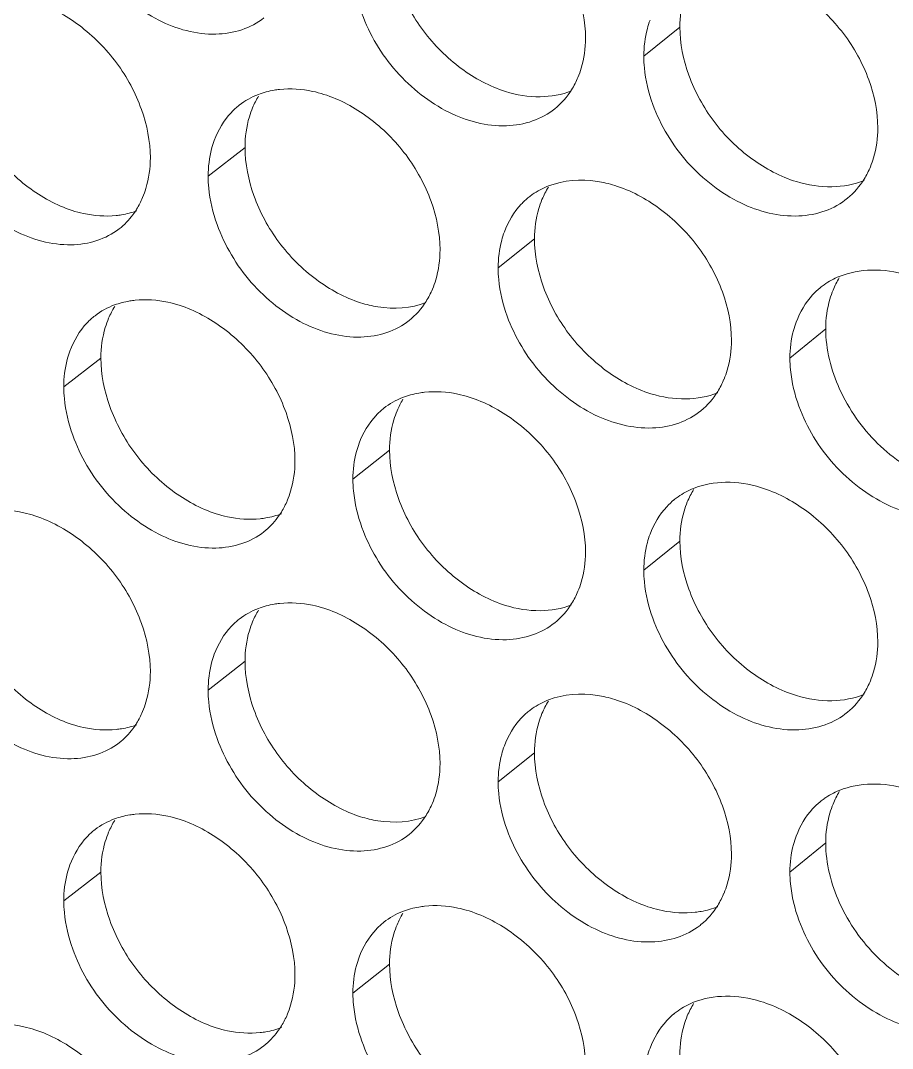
# Model space of a CAD drawing. Header units: millimetres. Extents: x 1177 to 4147, y 93 to 2194.
# Drawn here: x 2674.07 to 2687.43, y 907.98 to 923.73 of the extents above; entities that cross this region are included whole.
import ezdxf

# ---------------------------------------------------------------- set-up
doc = ezdxf.new("R2010")
doc.units = ezdxf.units.MM
doc.header["$LTSCALE"] = 0.1
doc.layers.get('0').update_dxf_attribs({"lineweight": 13})
doc.layers.add('标注', color=251, linetype='Continuous', lineweight=9)

# ---------------------------------------------------------------- blocks, each defined once
blk = doc.blocks.new('02')
at = {"layer": '标注'}
for p, q in [((4603.666, 910.741), (4602.876, 910.103)), ((4594.147, 908.108), (4593.34, 907.476)), ((4600.483, 906.106), (4599.688, 905.47)), ((4606.857, 904.134), (4606.074, 903.494)), ((4590.993, 903.495), (4590.18, 902.865)), ((4590.993, 903.495), (4590.18, 902.865)), ((4597.311, 901.478), (4596.509, 900.844)), ((4597.311, 901.478), (4596.509, 900.844)), ((4603.666, 899.491), (4602.876, 898.853)), ((4603.666, 899.491), (4602.876, 898.853)), ((4594.147, 896.858), (4593.34, 896.226)), ((4600.483, 894.856), (4599.688, 894.22)), ((4606.857, 892.884), (4606.074, 892.244)), ((4590.993, 892.245), (4590.18, 891.615)), ((4597.311, 890.228), (4596.509, 889.594))]:
    blk.add_line(p, q, dxfattribs=at)
for centre, radius, start, end in [((4596.041, 908.253), 1.872, 148.5566, 157.3156), ((4606.084, 908.401), 1.893, 328.5006, 337.6837), ((4590.188, 907.733), 1.864, 328.2673, 337.1333), ((4601.328, 905.81), 1.548, 125.2788, 128.7064), ((4608.769, 904.267), 1.893, 148.546, 157.7608), ((4607.73, 903.821), 1.568, 125.3028, 129.2952), ((4592.88, 903.645), 1.864, 148.3086, 157.2163), ((4592.88, 903.645), 1.864, 148.3086, 157.2163), ((4602.887, 903.752), 1.886, 328.3391, 337.568), ((4599.211, 901.62), 1.879, 148.8077, 157.4184), ((4599.211, 901.62), 1.879, 148.8077, 157.4184), ((4604.524, 899.187), 1.558, 125.2904, 128.9998), ((4604.524, 899.187), 1.558, 125.2904, 128.9998), ((4593.347, 901.103), 1.872, 328.517, 337.2337), ((4593.347, 901.103), 1.872, 328.517, 337.2337), ((4596.041, 897.003), 1.872, 148.5566, 157.3156), ((4606.084, 897.151), 1.893, 328.5006, 337.6837), ((4606.084, 897.151), 1.893, 328.5006, 337.6837), ((4590.188, 896.483), 1.864, 328.2673, 337.1333), ((4601.328, 894.56), 1.548, 125.2788, 128.7064), ((4608.769, 893.017), 1.893, 148.546, 157.7608), ((4607.73, 892.571), 1.568, 125.3028, 129.2952), ((4592.88, 892.395), 1.864, 148.3086, 157.2163), ((4602.887, 892.502), 1.886, 328.3391, 337.568), ((4599.211, 890.37), 1.879, 148.8077, 157.4184), ((4603.144, 892.304), 1.559, 305.2916, 309.0538), ((4604.524, 887.937), 1.558, 125.2904, 128.9998), ((4593.347, 889.853), 1.872, 328.517, 337.2337)]:
    blk.add_arc(centre, radius, start, end, dxfattribs=at)
for points, knots in [([(4601.6, 910.499), (4601.6, 910.857), (4601.445, 911.601), (4600.896, 912.606), (4600.077, 913.416), (4599.4, 913.783), (4599.051, 913.892)], [0, 0, 0, 0, 0.239123, 0.496252, 0.755655, 1, 1, 1, 1]), ([(4590.375, 913.059), (4590.539, 912.597), (4590.926, 911.942), (4591.638, 911.268), (4592.403, 910.764), (4593.271, 910.522), (4594.075, 910.651), (4594.417, 910.829), (4594.561, 910.942)], [0, 0, 0, 0, 0.275578, 0.414386, 0.548399, 0.788745, 0.897079, 1, 1, 1, 1]), ([(4597.311, 912.728), (4597.311, 912.371), (4597.464, 911.627), (4598.01, 910.621), (4598.825, 909.808), (4599.5, 909.441), (4599.848, 909.332)], [0, 0, 0, 0, 0.239424, 0.496717, 0.755963, 1, 1, 1, 1]), ([(4607.997, 908.532), (4607.997, 908.89), (4607.841, 909.633), (4607.288, 910.636), (4606.463, 911.443), (4605.784, 911.806), (4605.433, 911.914)], [0, 0, 0, 0, 0.238849, 0.495686, 0.755117, 1, 1, 1, 1]), ([(4603.828, 911.595), (4603.801, 911.531), (4603.704, 911.256), (4603.666, 910.962), (4603.666, 910.741)], [0, 0, 0, 0, 0.240852, 1, 1, 1, 1]), ([(4592.075, 907.881), (4592.075, 908.239), (4591.921, 908.983), (4591.378, 909.991), (4590.566, 910.807), (4589.896, 911.18), (4589.549, 911.292)], [0, 0, 0, 0, 0.239541, 0.497113, 0.75647, 1, 1, 1, 1]), ([(4596.705, 911.039), (4596.871, 910.576), (4597.263, 909.921), (4597.982, 909.249), (4598.756, 908.748), (4599.633, 908.514), (4600.442, 908.652), (4600.784, 908.836), (4600.928, 908.952)], [0, 0, 0, 0, 0.27488, 0.413493, 0.547431, 0.788041, 0.896698, 1, 1, 1, 1]), ([(4603.013, 910.891), (4602.99, 910.83), (4602.909, 910.576), (4602.876, 910.306), (4602.876, 910.103)], [0, 0, 0, 0, 0.241473, 1, 1, 1, 1]), ([(4603.666, 910.741), (4603.666, 910.384), (4603.82, 909.64), (4604.369, 908.636), (4605.19, 907.827), (4605.868, 907.464), (4606.218, 907.357)], [0, 0, 0, 0, 0.23915, 0.496151, 0.755426, 1, 1, 1, 1]), ([(4601.435, 909.64), (4601.462, 909.705), (4601.56, 909.981), (4601.6, 910.277), (4601.6, 910.499)], [0, 0, 0, 0, 0.240755, 1, 1, 1, 1]), ([(4587.849, 910.14), (4587.849, 909.782), (4588.001, 909.037), (4588.541, 908.028), (4589.349, 907.21), (4590.018, 906.837), (4590.364, 906.726)], [0, 0, 0, 0, 0.239843, 0.497577, 0.756777, 1, 1, 1, 1]), ([(4602.876, 910.103), (4602.876, 910.017), (4602.895, 909.659), (4602.981, 909.305), (4603.073, 909.049)], [0, 0, 0, 0, 0.240509, 1, 1, 1, 1]), ([(4594.905, 909.375), (4594.864, 909.371), (4594.706, 909.349), (4594.55, 909.308), (4594.439, 909.266)], [0, 0, 0, 0, 0.255282, 1, 1, 1, 1]), ([(4595.875, 909.268), (4595.793, 909.294), (4595.477, 909.378), (4595.144, 909.401), (4594.905, 909.375)], [0, 0, 0, 0, 0.26212, 1, 1, 1, 1]), ([(4598.415, 905.869), (4598.415, 906.227), (4598.261, 906.971), (4597.714, 907.977), (4596.897, 908.789), (4596.223, 909.158), (4595.875, 909.268)], [0, 0, 0, 0, 0.239261, 0.496538, 0.755925, 1, 1, 1, 1]), ([(4599.848, 909.332), (4600.092, 909.255), (4600.583, 909.174), (4601.078, 909.259), (4601.296, 909.344)], [0, 0, 0, 0, 0.521681, 1, 1, 1, 1]), ([(4594.02, 909.031), (4593.959, 908.983), (4593.724, 908.768), (4593.557, 908.486), (4593.475, 908.261)], [0, 0, 0, 0, 0.245125, 1, 1, 1, 1]), ([(4603.073, 909.049), (4603.241, 908.585), (4603.638, 907.929), (4604.364, 907.259), (4605.147, 906.763), (4606.032, 906.537), (4606.846, 906.685), (4607.19, 906.873), (4607.334, 906.992)], [0, 0, 0, 0, 0.274191, 0.412612, 0.546477, 0.787348, 0.896324, 1, 1, 1, 1]), ([(4594.314, 908.975), (4594.286, 908.91), (4594.187, 908.631), (4594.147, 908.333), (4594.147, 908.108)], [0, 0, 0, 0, 0.240343, 1, 1, 1, 1]), ([(4587.224, 908.455), (4587.388, 907.993), (4587.772, 907.339), (4588.48, 906.663), (4589.24, 906.158), (4590.104, 905.912), (4590.906, 906.036), (4591.247, 906.211), (4591.391, 906.323)], [0, 0, 0, 0, 0.27593, 0.414836, 0.548888, 0.789102, 0.897272, 1, 1, 1, 1]), ([(4607.835, 907.682), (4607.862, 907.747), (4607.958, 908.02), (4607.997, 908.313), (4607.997, 908.532)], [0, 0, 0, 0, 0.241091, 1, 1, 1, 1]), ([(4593.475, 908.261), (4593.452, 908.201), (4593.372, 907.947), (4593.34, 907.678), (4593.34, 907.476)], [0, 0, 0, 0, 0.241152, 1, 1, 1, 1]), ([(4594.147, 908.108), (4594.147, 907.75), (4594.3, 907.006), (4594.844, 905.999), (4595.657, 905.185), (4596.33, 904.816), (4596.677, 904.706)], [0, 0, 0, 0, 0.239562, 0.497002, 0.756233, 1, 1, 1, 1]), ([(4591.906, 907.009), (4591.934, 907.075), (4592.034, 907.355), (4592.075, 907.655), (4592.075, 907.881)], [0, 0, 0, 0, 0.240243, 1, 1, 1, 1]), ([(4593.34, 907.476), (4593.34, 907.39), (4593.358, 907.031), (4593.443, 906.677), (4593.535, 906.42)], [0, 0, 0, 0, 0.240369, 1, 1, 1, 1]), ([(4602.238, 907.274), (4602.112, 907.313), (4601.637, 907.425), (4601.12, 907.391), (4600.786, 907.262)], [0, 0, 0, 0, 0.268741, 1, 1, 1, 1]), ([(4604.794, 903.887), (4604.794, 904.245), (4604.638, 904.988), (4604.087, 905.992), (4603.265, 906.801), (4602.587, 907.166), (4602.238, 907.274)], [0, 0, 0, 0, 0.238985, 0.495968, 0.755385, 1, 1, 1, 1]), ([(4606.218, 907.357), (4606.468, 907.28), (4606.972, 907.201), (4607.478, 907.295), (4607.7, 907.385)], [0, 0, 0, 0, 0.521668, 1, 1, 1, 1]), ([(4600.36, 907.018), (4600.3, 906.97), (4600.07, 906.757), (4599.906, 906.478), (4599.824, 906.257)], [0, 0, 0, 0, 0.245411, 1, 1, 1, 1]), ([(4591.391, 906.323), (4591.504, 906.411), (4591.64, 906.552), (4591.748, 906.711), (4591.774, 906.753)], [0, 0, 0, 0, 0.746016, 1, 1, 1, 1]), ([(4600.647, 906.965), (4600.62, 906.9), (4600.523, 906.624), (4600.483, 906.328), (4600.483, 906.106)], [0, 0, 0, 0, 0.240684, 1, 1, 1, 1]), ([(4590.364, 906.726), (4590.444, 906.7), (4590.757, 906.615), (4591.088, 906.591), (4591.326, 906.616)], [0, 0, 0, 0, 0.262169, 1, 1, 1, 1]), ([(4591.326, 906.616), (4591.365, 906.62), (4591.518, 906.64), (4591.669, 906.679), (4591.777, 906.719)], [0, 0, 0, 0, 0.255066, 1, 1, 1, 1]), ([(4593.535, 906.42), (4593.701, 905.958), (4594.09, 905.303), (4594.805, 904.629), (4595.574, 904.128), (4596.447, 903.889), (4597.254, 904.023), (4597.596, 904.203), (4597.74, 904.318)], [0, 0, 0, 0, 0.275228, 0.413938, 0.547913, 0.788391, 0.896887, 1, 1, 1, 1]), ([(4599.824, 906.257), (4599.801, 906.196), (4599.721, 905.942), (4599.688, 905.673), (4599.688, 905.47)], [0, 0, 0, 0, 0.241366, 1, 1, 1, 1]), ([(4600.483, 906.106), (4600.483, 905.748), (4600.637, 905.005), (4601.185, 904), (4602.003, 903.189), (4602.68, 902.824), (4603.028, 902.715)], [0, 0, 0, 0, 0.239286, 0.496433, 0.755694, 1, 1, 1, 1]), ([(4598.249, 905.005), (4598.277, 905.071), (4598.376, 905.348), (4598.415, 905.646), (4598.415, 905.869)], [0, 0, 0, 0, 0.240585, 1, 1, 1, 1]), ([(4599.688, 905.47), (4599.688, 905.384), (4599.706, 905.025), (4599.792, 904.672), (4599.884, 904.415)], [0, 0, 0, 0, 0.240462, 1, 1, 1, 1]), ([(4608.638, 905.31), (4608.387, 905.386), (4607.882, 905.465), (4607.376, 905.372), (4607.153, 905.281)], [0, 0, 0, 0, 0.521913, 1, 1, 1, 1]), ([(4606.737, 905.035), (4606.678, 904.987), (4606.453, 904.775), (4606.292, 904.5), (4606.211, 904.282)], [0, 0, 0, 0, 0.245684, 1, 1, 1, 1]), ([(4607.018, 904.983), (4606.991, 904.919), (4606.896, 904.646), (4606.857, 904.353), (4606.857, 904.134)], [0, 0, 0, 0, 0.24102, 1, 1, 1, 1]), ([(4591.74, 904.76), (4591.701, 904.756), (4591.549, 904.736), (4591.398, 904.697), (4591.291, 904.658)], [0, 0, 0, 0, 0.255136, 1, 1, 1, 1]), ([(4591.74, 904.76), (4591.701, 904.756), (4591.549, 904.736), (4591.398, 904.697), (4591.291, 904.658)], [0, 0, 0, 0, 0.255136, 1, 1, 1, 1]), ([(4592.707, 904.651), (4592.626, 904.677), (4592.311, 904.762), (4591.979, 904.786), (4591.74, 904.76)], [0, 0, 0, 0, 0.262243, 1, 1, 1, 1]), ([(4592.707, 904.651), (4592.626, 904.677), (4592.311, 904.762), (4591.979, 904.786), (4591.74, 904.76)], [0, 0, 0, 0, 0.262243, 1, 1, 1, 1]), ([(4595.24, 901.246), (4595.24, 901.604), (4595.086, 902.348), (4594.541, 903.355), (4593.727, 904.17), (4593.054, 904.54), (4592.707, 904.651)], [0, 0, 0, 0, 0.239401, 0.496825, 0.756197, 1, 1, 1, 1]), ([(4595.24, 901.246), (4595.24, 901.604), (4595.086, 902.348), (4594.541, 903.355), (4593.727, 904.17), (4593.054, 904.54), (4592.707, 904.651)], [0, 0, 0, 0, 0.239401, 0.496825, 0.756197, 1, 1, 1, 1]), ([(4596.677, 904.706), (4596.801, 904.667), (4597.269, 904.554), (4597.779, 904.584), (4598.108, 904.709)], [0, 0, 0, 0, 0.268595, 1, 1, 1, 1]), ([(4590.864, 904.423), (4590.802, 904.375), (4590.565, 904.16), (4590.397, 903.875), (4590.314, 903.65)], [0, 0, 0, 0, 0.244977, 1, 1, 1, 1]), ([(4590.864, 904.423), (4590.802, 904.375), (4590.565, 904.16), (4590.397, 903.875), (4590.314, 903.65)], [0, 0, 0, 0, 0.244977, 1, 1, 1, 1]), ([(4591.161, 904.367), (4591.134, 904.301), (4591.033, 904.021), (4590.993, 903.721), (4590.993, 903.495)], [0, 0, 0, 0, 0.240171, 1, 1, 1, 1]), ([(4591.161, 904.367), (4591.134, 904.301), (4591.033, 904.021), (4590.993, 903.721), (4590.993, 903.495)], [0, 0, 0, 0, 0.240171, 1, 1, 1, 1]), ([(4599.884, 904.415), (4600.052, 903.952), (4600.446, 903.296), (4601.169, 902.625), (4601.947, 902.127), (4602.828, 901.897), (4603.639, 902.04), (4603.982, 902.226), (4604.127, 902.343)], [0, 0, 0, 0, 0.274535, 0.413051, 0.546952, 0.787693, 0.89651, 1, 1, 1, 1]), ([(4606.211, 904.282), (4606.188, 904.222), (4606.107, 903.967), (4606.074, 903.697), (4606.074, 903.494)], [0, 0, 0, 0, 0.24158, 1, 1, 1, 1]), ([(4606.857, 904.134), (4606.857, 903.683), (4607.098, 902.747), (4607.789, 901.766), (4608.535, 901.16), (4609.314, 900.731), (4609.984, 900.611), (4610.396, 900.659)], [0, 0, 0, 0, 0.247494, 0.513042, 0.645309, 0.772218, 1, 1, 1, 1]), ([(4604.631, 903.032), (4604.657, 903.097), (4604.754, 903.372), (4604.794, 903.666), (4604.794, 903.887)], [0, 0, 0, 0, 0.240924, 1, 1, 1, 1]), ([(4590.314, 903.65), (4590.292, 903.589), (4590.212, 903.335), (4590.18, 903.067), (4590.18, 902.865)], [0, 0, 0, 0, 0.241046, 1, 1, 1, 1]), ([(4590.314, 903.65), (4590.292, 903.589), (4590.212, 903.335), (4590.18, 903.067), (4590.18, 902.865)], [0, 0, 0, 0, 0.241046, 1, 1, 1, 1]), ([(4590.993, 903.495), (4590.993, 903.137), (4591.146, 902.393), (4591.688, 901.385), (4592.498, 900.569), (4593.169, 900.198), (4593.516, 900.087)], [0, 0, 0, 0, 0.239702, 0.497289, 0.756504, 1, 1, 1, 1]), ([(4590.993, 903.495), (4590.993, 903.137), (4591.146, 902.393), (4591.688, 901.385), (4592.498, 900.569), (4593.169, 900.198), (4593.516, 900.087)], [0, 0, 0, 0, 0.239702, 0.497289, 0.756504, 1, 1, 1, 1]), ([(4606.074, 903.494), (4606.074, 903.408), (4606.092, 903.049), (4606.178, 902.696), (4606.271, 902.44)], [0, 0, 0, 0, 0.240557, 1, 1, 1, 1]), ([(4590.18, 902.865), (4590.18, 902.779), (4590.198, 902.42), (4590.283, 902.066), (4590.375, 901.809)], [0, 0, 0, 0, 0.240323, 1, 1, 1, 1]), ([(4590.18, 902.865), (4590.18, 902.779), (4590.198, 902.42), (4590.283, 902.066), (4590.375, 901.809)], [0, 0, 0, 0, 0.240323, 1, 1, 1, 1]), ([(4598.079, 902.747), (4598.037, 902.742), (4597.873, 902.719), (4597.711, 902.676), (4597.596, 902.631)], [0, 0, 0, 0, 0.255428, 1, 1, 1, 1]), ([(4598.079, 902.747), (4598.037, 902.742), (4597.873, 902.719), (4597.711, 902.676), (4597.596, 902.631)], [0, 0, 0, 0, 0.255428, 1, 1, 1, 1]), ([(4599.051, 902.642), (4598.97, 902.668), (4598.653, 902.751), (4598.319, 902.773), (4598.079, 902.747)], [0, 0, 0, 0, 0.261997, 1, 1, 1, 1]), ([(4599.051, 902.642), (4598.97, 902.668), (4598.653, 902.751), (4598.319, 902.773), (4598.079, 902.747)], [0, 0, 0, 0, 0.261997, 1, 1, 1, 1]), ([(4603.028, 902.715), (4603.275, 902.639), (4603.773, 902.559), (4604.273, 902.648), (4604.493, 902.736)], [0, 0, 0, 0, 0.521675, 1, 1, 1, 1]), ([(4601.6, 899.249), (4601.6, 899.607), (4601.445, 900.351), (4600.896, 901.356), (4600.077, 902.166), (4599.4, 902.533), (4599.051, 902.642)], [0, 0, 0, 0, 0.239123, 0.496252, 0.755655, 1, 1, 1, 1]), ([(4601.6, 899.249), (4601.6, 899.607), (4601.445, 900.351), (4600.896, 901.356), (4600.077, 902.166), (4599.4, 902.533), (4599.051, 902.642)], [0, 0, 0, 0, 0.239123, 0.496252, 0.755655, 1, 1, 1, 1]), ([(4597.185, 902.396), (4597.125, 902.348), (4596.893, 902.134), (4596.727, 901.853), (4596.644, 901.63)], [0, 0, 0, 0, 0.245269, 1, 1, 1, 1]), ([(4597.185, 902.396), (4597.125, 902.348), (4596.893, 902.134), (4596.727, 901.853), (4596.644, 901.63)], [0, 0, 0, 0, 0.245269, 1, 1, 1, 1]), ([(4597.476, 902.341), (4597.449, 902.276), (4597.35, 901.999), (4597.311, 901.702), (4597.311, 901.478)], [0, 0, 0, 0, 0.240514, 1, 1, 1, 1]), ([(4597.476, 902.341), (4597.449, 902.276), (4597.35, 901.999), (4597.311, 901.702), (4597.311, 901.478)], [0, 0, 0, 0, 0.240514, 1, 1, 1, 1]), ([(4606.271, 902.44), (4606.44, 901.975), (4606.839, 901.319), (4607.569, 900.651), (4608.356, 900.156), (4609.246, 899.934), (4610.062, 900.087), (4610.406, 900.279), (4610.551, 900.398)], [0, 0, 0, 0, 0.27385, 0.412176, 0.546005, 0.787007, 0.896139, 1, 1, 1, 1]), ([(4590.375, 901.809), (4590.539, 901.347), (4590.926, 900.692), (4591.638, 900.018), (4592.403, 899.514), (4593.271, 899.272), (4594.075, 899.401), (4594.417, 899.579), (4594.561, 899.692)], [0, 0, 0, 0, 0.275578, 0.414386, 0.548399, 0.788745, 0.897079, 1, 1, 1, 1]), ([(4590.375, 901.809), (4590.539, 901.347), (4590.926, 900.692), (4591.638, 900.018), (4592.403, 899.514), (4593.271, 899.272), (4594.075, 899.401), (4594.417, 899.579), (4594.561, 899.692)], [0, 0, 0, 0, 0.275578, 0.414386, 0.548399, 0.788745, 0.897079, 1, 1, 1, 1]), ([(4596.644, 901.63), (4596.622, 901.57), (4596.542, 901.316), (4596.509, 901.047), (4596.509, 900.844)], [0, 0, 0, 0, 0.241259, 1, 1, 1, 1]), ([(4596.644, 901.63), (4596.622, 901.57), (4596.542, 901.316), (4596.509, 901.047), (4596.509, 900.844)], [0, 0, 0, 0, 0.241259, 1, 1, 1, 1]), ([(4597.311, 901.478), (4597.311, 901.121), (4597.464, 900.377), (4598.01, 899.371), (4598.825, 898.558), (4599.5, 898.191), (4599.848, 898.082)], [0, 0, 0, 0, 0.239424, 0.496717, 0.755963, 1, 1, 1, 1]), ([(4597.311, 901.478), (4597.311, 901.121), (4597.464, 900.377), (4598.01, 899.371), (4598.825, 898.558), (4599.5, 898.191), (4599.848, 898.082)], [0, 0, 0, 0, 0.239424, 0.496717, 0.755963, 1, 1, 1, 1]), ([(4595.073, 900.378), (4595.1, 900.444), (4595.2, 900.723), (4595.24, 901.022), (4595.24, 901.246)], [0, 0, 0, 0, 0.240415, 1, 1, 1, 1]), ([(4595.073, 900.378), (4595.1, 900.444), (4595.2, 900.723), (4595.24, 901.022), (4595.24, 901.246)], [0, 0, 0, 0, 0.240415, 1, 1, 1, 1]), ([(4596.509, 900.844), (4596.509, 900.758), (4596.528, 900.399), (4596.613, 900.045), (4596.705, 899.789)], [0, 0, 0, 0, 0.240415, 1, 1, 1, 1]), ([(4596.509, 900.844), (4596.509, 900.758), (4596.528, 900.399), (4596.613, 900.045), (4596.705, 899.789)], [0, 0, 0, 0, 0.240415, 1, 1, 1, 1]), ([(4605.433, 900.664), (4605.186, 900.74), (4604.687, 900.819), (4604.186, 900.731), (4603.965, 900.643)], [0, 0, 0, 0, 0.521918, 1, 1, 1, 1]), ([(4605.433, 900.664), (4605.186, 900.74), (4604.687, 900.819), (4604.186, 900.731), (4603.965, 900.643)], [0, 0, 0, 0, 0.521918, 1, 1, 1, 1]), ([(4607.997, 897.282), (4607.997, 897.64), (4607.841, 898.383), (4607.288, 899.386), (4606.463, 900.193), (4605.784, 900.556), (4605.433, 900.664)], [0, 0, 0, 0, 0.238849, 0.495686, 0.755117, 1, 1, 1, 1]), ([(4607.997, 897.282), (4607.997, 897.64), (4607.841, 898.383), (4607.288, 899.386), (4606.463, 900.193), (4605.784, 900.556), (4605.433, 900.664)], [0, 0, 0, 0, 0.238849, 0.495686, 0.755117, 1, 1, 1, 1]), ([(4603.544, 900.398), (4603.484, 900.35), (4603.257, 900.137), (4603.094, 899.86), (4603.013, 899.641)], [0, 0, 0, 0, 0.245549, 1, 1, 1, 1]), ([(4603.544, 900.398), (4603.484, 900.35), (4603.257, 900.137), (4603.094, 899.86), (4603.013, 899.641)], [0, 0, 0, 0, 0.245549, 1, 1, 1, 1]), ([(4603.828, 900.345), (4603.801, 900.281), (4603.704, 900.006), (4603.666, 899.712), (4603.666, 899.491)], [0, 0, 0, 0, 0.240852, 1, 1, 1, 1]), ([(4603.828, 900.345), (4603.801, 900.281), (4603.704, 900.006), (4603.666, 899.712), (4603.666, 899.491)], [0, 0, 0, 0, 0.240852, 1, 1, 1, 1]), ([(4589.549, 900.042), (4589.468, 900.068), (4589.155, 900.153), (4588.824, 900.178), (4588.585, 900.153)], [0, 0, 0, 0, 0.262368, 1, 1, 1, 1]), ([(4592.075, 896.631), (4592.075, 896.989), (4591.921, 897.733), (4591.378, 898.741), (4590.566, 899.557), (4589.896, 899.93), (4589.549, 900.042)], [0, 0, 0, 0, 0.239541, 0.497113, 0.75647, 1, 1, 1, 1]), ([(4593.516, 900.087), (4593.597, 900.061), (4593.911, 899.977), (4594.242, 899.954), (4594.481, 899.979)], [0, 0, 0, 0, 0.262046, 1, 1, 1, 1]), ([(4593.516, 900.087), (4593.597, 900.061), (4593.911, 899.977), (4594.242, 899.954), (4594.481, 899.979)], [0, 0, 0, 0, 0.262046, 1, 1, 1, 1]), ([(4594.481, 899.979), (4594.521, 899.983), (4594.68, 900.005), (4594.837, 900.047), (4594.948, 900.089)], [0, 0, 0, 0, 0.25521, 1, 1, 1, 1]), ([(4594.481, 899.979), (4594.521, 899.983), (4594.68, 900.005), (4594.837, 900.047), (4594.948, 900.089)], [0, 0, 0, 0, 0.25521, 1, 1, 1, 1]), ([(4594.561, 899.692), (4594.674, 899.781), (4594.81, 899.923), (4594.917, 900.083), (4594.943, 900.125)], [0, 0, 0, 0, 0.746051, 1, 1, 1, 1]), ([(4594.561, 899.692), (4594.674, 899.781), (4594.81, 899.923), (4594.917, 900.083), (4594.943, 900.125)], [0, 0, 0, 0, 0.746051, 1, 1, 1, 1]), ([(4596.705, 899.789), (4596.871, 899.326), (4597.263, 898.671), (4597.982, 897.999), (4598.756, 897.498), (4599.633, 897.264), (4600.442, 897.402), (4600.784, 897.586), (4600.928, 897.702)], [0, 0, 0, 0, 0.27488, 0.413493, 0.547431, 0.788041, 0.896698, 1, 1, 1, 1]), ([(4596.705, 899.789), (4596.871, 899.326), (4597.263, 898.671), (4597.982, 897.999), (4598.756, 897.498), (4599.633, 897.264), (4600.442, 897.402), (4600.784, 897.586), (4600.928, 897.702)], [0, 0, 0, 0, 0.27488, 0.413493, 0.547431, 0.788041, 0.896698, 1, 1, 1, 1]), ([(4603.013, 899.641), (4602.99, 899.58), (4602.909, 899.326), (4602.876, 899.056), (4602.876, 898.853)], [0, 0, 0, 0, 0.241473, 1, 1, 1, 1]), ([(4603.013, 899.641), (4602.99, 899.58), (4602.909, 899.326), (4602.876, 899.056), (4602.876, 898.853)], [0, 0, 0, 0, 0.241473, 1, 1, 1, 1]), ([(4603.666, 899.491), (4603.666, 899.134), (4603.82, 898.39), (4604.369, 897.386), (4605.19, 896.577), (4605.868, 896.214), (4606.218, 896.107)], [0, 0, 0, 0, 0.23915, 0.496151, 0.755426, 1, 1, 1, 1]), ([(4603.666, 899.491), (4603.666, 899.134), (4603.82, 898.39), (4604.369, 897.386), (4605.19, 896.577), (4605.868, 896.214), (4606.218, 896.107)], [0, 0, 0, 0, 0.23915, 0.496151, 0.755426, 1, 1, 1, 1]), ([(4601.435, 898.39), (4601.462, 898.455), (4601.56, 898.731), (4601.6, 899.027), (4601.6, 899.249)], [0, 0, 0, 0, 0.240755, 1, 1, 1, 1]), ([(4601.435, 898.39), (4601.462, 898.455), (4601.56, 898.731), (4601.6, 899.027), (4601.6, 899.249)], [0, 0, 0, 0, 0.240755, 1, 1, 1, 1]), ([(4587.849, 898.89), (4587.849, 898.532), (4588.001, 897.787), (4588.541, 896.778), (4589.349, 895.96), (4590.018, 895.587), (4590.364, 895.476)], [0, 0, 0, 0, 0.239843, 0.497577, 0.756777, 1, 1, 1, 1]), ([(4602.876, 898.853), (4602.876, 898.767), (4602.895, 898.409), (4602.981, 898.055), (4603.073, 897.799)], [0, 0, 0, 0, 0.240509, 1, 1, 1, 1]), ([(4602.876, 898.853), (4602.876, 898.767), (4602.895, 898.409), (4602.981, 898.055), (4603.073, 897.799)], [0, 0, 0, 0, 0.240509, 1, 1, 1, 1]), ([(4594.905, 898.125), (4594.864, 898.121), (4594.706, 898.099), (4594.55, 898.058), (4594.439, 898.016)], [0, 0, 0, 0, 0.255282, 1, 1, 1, 1]), ([(4595.875, 898.018), (4595.793, 898.044), (4595.477, 898.128), (4595.144, 898.151), (4594.905, 898.125)], [0, 0, 0, 0, 0.26212, 1, 1, 1, 1]), ([(4598.415, 894.619), (4598.415, 894.977), (4598.261, 895.721), (4597.714, 896.727), (4596.897, 897.539), (4596.223, 897.908), (4595.875, 898.018)], [0, 0, 0, 0, 0.239261, 0.496538, 0.755925, 1, 1, 1, 1]), ([(4599.848, 898.082), (4600.092, 898.005), (4600.583, 897.924), (4601.078, 898.009), (4601.296, 898.094)], [0, 0, 0, 0, 0.521681, 1, 1, 1, 1]), ([(4599.848, 898.082), (4600.092, 898.005), (4600.583, 897.924), (4601.078, 898.009), (4601.296, 898.094)], [0, 0, 0, 0, 0.521681, 1, 1, 1, 1]), ([(4594.02, 897.781), (4593.959, 897.733), (4593.724, 897.518), (4593.557, 897.236), (4593.475, 897.011)], [0, 0, 0, 0, 0.245125, 1, 1, 1, 1]), ([(4603.073, 897.799), (4603.241, 897.335), (4603.638, 896.679), (4604.364, 896.009), (4605.147, 895.513), (4606.032, 895.287), (4606.846, 895.435), (4607.19, 895.623), (4607.334, 895.742)], [0, 0, 0, 0, 0.274191, 0.412612, 0.546477, 0.787348, 0.896324, 1, 1, 1, 1]), ([(4603.073, 897.799), (4603.241, 897.335), (4603.638, 896.679), (4604.364, 896.009), (4605.147, 895.513), (4606.032, 895.287), (4606.846, 895.435), (4607.19, 895.623), (4607.334, 895.742)], [0, 0, 0, 0, 0.274191, 0.412612, 0.546477, 0.787348, 0.896324, 1, 1, 1, 1]), ([(4594.314, 897.725), (4594.286, 897.66), (4594.187, 897.381), (4594.147, 897.083), (4594.147, 896.858)], [0, 0, 0, 0, 0.240343, 1, 1, 1, 1]), ([(4587.224, 897.205), (4587.388, 896.743), (4587.772, 896.089), (4588.48, 895.413), (4589.24, 894.908), (4590.104, 894.662), (4590.906, 894.786), (4591.247, 894.961), (4591.391, 895.073)], [0, 0, 0, 0, 0.27593, 0.414836, 0.548888, 0.789102, 0.897272, 1, 1, 1, 1]), ([(4607.835, 896.432), (4607.862, 896.497), (4607.958, 896.77), (4607.997, 897.063), (4607.997, 897.282)], [0, 0, 0, 0, 0.241091, 1, 1, 1, 1]), ([(4607.835, 896.432), (4607.862, 896.497), (4607.958, 896.77), (4607.997, 897.063), (4607.997, 897.282)], [0, 0, 0, 0, 0.241091, 1, 1, 1, 1]), ([(4593.475, 897.011), (4593.452, 896.951), (4593.372, 896.697), (4593.34, 896.428), (4593.34, 896.226)], [0, 0, 0, 0, 0.241152, 1, 1, 1, 1]), ([(4594.147, 896.858), (4594.147, 896.5), (4594.3, 895.756), (4594.844, 894.749), (4595.657, 893.935), (4596.33, 893.566), (4596.677, 893.456)], [0, 0, 0, 0, 0.239562, 0.497002, 0.756233, 1, 1, 1, 1]), ([(4591.906, 895.759), (4591.934, 895.825), (4592.034, 896.105), (4592.075, 896.405), (4592.075, 896.631)], [0, 0, 0, 0, 0.240243, 1, 1, 1, 1]), ([(4593.34, 896.226), (4593.34, 896.14), (4593.358, 895.781), (4593.443, 895.427), (4593.535, 895.17)], [0, 0, 0, 0, 0.240369, 1, 1, 1, 1]), ([(4602.238, 896.024), (4602.112, 896.063), (4601.637, 896.175), (4601.12, 896.141), (4600.786, 896.012)], [0, 0, 0, 0, 0.268741, 1, 1, 1, 1]), ([(4604.794, 892.637), (4604.794, 892.995), (4604.638, 893.738), (4604.087, 894.742), (4603.265, 895.551), (4602.587, 895.916), (4602.238, 896.024)], [0, 0, 0, 0, 0.238985, 0.495968, 0.755385, 1, 1, 1, 1]), ([(4606.218, 896.107), (4606.468, 896.03), (4606.972, 895.951), (4607.478, 896.045), (4607.7, 896.135)], [0, 0, 0, 0, 0.521668, 1, 1, 1, 1]), ([(4606.218, 896.107), (4606.468, 896.03), (4606.972, 895.951), (4607.478, 896.045), (4607.7, 896.135)], [0, 0, 0, 0, 0.521668, 1, 1, 1, 1]), ([(4600.36, 895.768), (4600.3, 895.72), (4600.07, 895.507), (4599.906, 895.228), (4599.824, 895.007)], [0, 0, 0, 0, 0.245411, 1, 1, 1, 1]), ([(4591.391, 895.073), (4591.504, 895.161), (4591.64, 895.302), (4591.748, 895.461), (4591.774, 895.503)], [0, 0, 0, 0, 0.746016, 1, 1, 1, 1]), ([(4600.647, 895.715), (4600.62, 895.65), (4600.523, 895.374), (4600.483, 895.078), (4600.483, 894.856)], [0, 0, 0, 0, 0.240684, 1, 1, 1, 1]), ([(4590.364, 895.476), (4590.444, 895.45), (4590.757, 895.365), (4591.088, 895.341), (4591.326, 895.366)], [0, 0, 0, 0, 0.262169, 1, 1, 1, 1]), ([(4591.326, 895.366), (4591.365, 895.37), (4591.518, 895.39), (4591.669, 895.429), (4591.777, 895.469)], [0, 0, 0, 0, 0.255066, 1, 1, 1, 1]), ([(4593.535, 895.17), (4593.701, 894.708), (4594.09, 894.053), (4594.805, 893.379), (4595.574, 892.878), (4596.447, 892.639), (4597.254, 892.773), (4597.596, 892.953), (4597.74, 893.068)], [0, 0, 0, 0, 0.275228, 0.413938, 0.547913, 0.788391, 0.896887, 1, 1, 1, 1]), ([(4599.824, 895.007), (4599.801, 894.946), (4599.721, 894.692), (4599.688, 894.423), (4599.688, 894.22)], [0, 0, 0, 0, 0.241366, 1, 1, 1, 1]), ([(4600.483, 894.856), (4600.483, 894.498), (4600.637, 893.755), (4601.185, 892.75), (4602.003, 891.939), (4602.68, 891.574), (4603.028, 891.465)], [0, 0, 0, 0, 0.239286, 0.496433, 0.755694, 1, 1, 1, 1]), ([(4598.249, 893.755), (4598.277, 893.821), (4598.376, 894.098), (4598.415, 894.396), (4598.415, 894.619)], [0, 0, 0, 0, 0.240585, 1, 1, 1, 1]), ([(4599.688, 894.22), (4599.688, 894.134), (4599.706, 893.775), (4599.792, 893.422), (4599.884, 893.165)], [0, 0, 0, 0, 0.240462, 1, 1, 1, 1]), ([(4608.638, 894.06), (4608.387, 894.136), (4607.882, 894.215), (4607.376, 894.122), (4607.153, 894.031)], [0, 0, 0, 0, 0.521913, 1, 1, 1, 1]), ([(4606.737, 893.785), (4606.678, 893.737), (4606.453, 893.525), (4606.292, 893.25), (4606.211, 893.032)], [0, 0, 0, 0, 0.245684, 1, 1, 1, 1]), ([(4607.018, 893.733), (4606.991, 893.669), (4606.896, 893.396), (4606.857, 893.103), (4606.857, 892.884)], [0, 0, 0, 0, 0.24102, 1, 1, 1, 1]), ([(4591.74, 893.51), (4591.701, 893.506), (4591.549, 893.486), (4591.398, 893.447), (4591.291, 893.408)], [0, 0, 0, 0, 0.255136, 1, 1, 1, 1]), ([(4592.707, 893.401), (4592.626, 893.427), (4592.311, 893.512), (4591.979, 893.536), (4591.74, 893.51)], [0, 0, 0, 0, 0.262243, 1, 1, 1, 1]), ([(4595.24, 889.996), (4595.24, 890.354), (4595.086, 891.098), (4594.541, 892.105), (4593.727, 892.92), (4593.054, 893.29), (4592.707, 893.401)], [0, 0, 0, 0, 0.239401, 0.496825, 0.756197, 1, 1, 1, 1]), ([(4596.677, 893.456), (4596.801, 893.417), (4597.269, 893.304), (4597.779, 893.334), (4598.108, 893.459)], [0, 0, 0, 0, 0.268595, 1, 1, 1, 1]), ([(4590.864, 893.173), (4590.802, 893.125), (4590.565, 892.91), (4590.397, 892.625), (4590.314, 892.4)], [0, 0, 0, 0, 0.244977, 1, 1, 1, 1]), ([(4591.161, 893.117), (4591.134, 893.051), (4591.033, 892.771), (4590.993, 892.471), (4590.993, 892.245)], [0, 0, 0, 0, 0.240171, 1, 1, 1, 1]), ([(4599.884, 893.165), (4600.048, 892.712), (4600.553, 891.868), (4601.651, 890.98), (4602.912, 890.6), (4603.742, 890.817), (4604.045, 891.031)], [0, 0, 0, 0, 0.274275, 0.545968, 0.788678, 1, 1, 1, 1]), ([(4606.211, 893.032), (4606.188, 892.972), (4606.107, 892.717), (4606.074, 892.447), (4606.074, 892.244)], [0, 0, 0, 0, 0.24158, 1, 1, 1, 1]), ([(4606.857, 892.884), (4606.857, 892.433), (4607.098, 891.497), (4607.789, 890.516), (4608.535, 889.91), (4609.314, 889.481), (4609.984, 889.361), (4610.396, 889.409)], [0, 0, 0, 0, 0.247494, 0.513042, 0.645309, 0.772218, 1, 1, 1, 1]), ([(4604.631, 891.782), (4604.657, 891.847), (4604.754, 892.122), (4604.794, 892.416), (4604.794, 892.637)], [0, 0, 0, 0, 0.240924, 1, 1, 1, 1]), ([(4590.314, 892.4), (4590.292, 892.339), (4590.212, 892.085), (4590.18, 891.817), (4590.18, 891.615)], [0, 0, 0, 0, 0.241046, 1, 1, 1, 1]), ([(4590.993, 892.245), (4590.993, 891.887), (4591.146, 891.143), (4591.688, 890.135), (4592.498, 889.319), (4593.169, 888.948), (4593.516, 888.837)], [0, 0, 0, 0, 0.239702, 0.497289, 0.756504, 1, 1, 1, 1]), ([(4606.074, 892.244), (4606.074, 892.158), (4606.092, 891.799), (4606.178, 891.446), (4606.271, 891.19)], [0, 0, 0, 0, 0.240557, 1, 1, 1, 1]), ([(4590.18, 891.615), (4590.18, 891.529), (4590.198, 891.17), (4590.283, 890.816), (4590.375, 890.559)], [0, 0, 0, 0, 0.240323, 1, 1, 1, 1]), ([(4598.079, 891.497), (4598.037, 891.492), (4597.873, 891.469), (4597.711, 891.426), (4597.596, 891.381)], [0, 0, 0, 0, 0.255428, 1, 1, 1, 1]), ([(4599.051, 891.392), (4598.97, 891.418), (4598.653, 891.501), (4598.319, 891.523), (4598.079, 891.497)], [0, 0, 0, 0, 0.261997, 1, 1, 1, 1]), ([(4603.028, 891.465), (4603.11, 891.44), (4603.427, 891.358), (4603.762, 891.337), (4604.002, 891.364)], [0, 0, 0, 0, 0.261683, 1, 1, 1, 1]), ([(4604.002, 891.364), (4604.045, 891.369), (4604.212, 891.393), (4604.377, 891.439), (4604.493, 891.486)], [0, 0, 0, 0, 0.255354, 1, 1, 1, 1]), ([(4601.6, 887.999), (4601.6, 888.357), (4601.445, 889.101), (4600.896, 890.106), (4600.077, 890.916), (4599.4, 891.283), (4599.051, 891.392)], [0, 0, 0, 0, 0.239123, 0.496252, 0.755655, 1, 1, 1, 1]), ([(4597.185, 891.146), (4597.125, 891.098), (4596.893, 890.884), (4596.727, 890.603), (4596.644, 890.38)], [0, 0, 0, 0, 0.245269, 1, 1, 1, 1]), ([(4597.476, 891.091), (4597.449, 891.026), (4597.35, 890.749), (4597.311, 890.452), (4597.311, 890.228)], [0, 0, 0, 0, 0.240514, 1, 1, 1, 1]), ([(4606.271, 891.19), (4606.44, 890.725), (4606.839, 890.069), (4607.569, 889.401), (4608.356, 888.906), (4609.246, 888.684), (4610.062, 888.837), (4610.406, 889.029), (4610.551, 889.148)], [0, 0, 0, 0, 0.27385, 0.412176, 0.546005, 0.787007, 0.896139, 1, 1, 1, 1]), ([(4590.375, 890.559), (4590.539, 890.097), (4590.926, 889.442), (4591.638, 888.768), (4592.403, 888.264), (4593.271, 888.022), (4594.075, 888.151), (4594.417, 888.329), (4594.561, 888.442)], [0, 0, 0, 0, 0.275578, 0.414386, 0.548399, 0.788745, 0.897079, 1, 1, 1, 1]), ([(4596.644, 890.38), (4596.622, 890.32), (4596.542, 890.066), (4596.509, 889.797), (4596.509, 889.594)], [0, 0, 0, 0, 0.241259, 1, 1, 1, 1]), ([(4597.311, 890.228), (4597.311, 889.871), (4597.464, 889.127), (4598.01, 888.121), (4598.825, 887.308), (4599.5, 886.941), (4599.848, 886.832)], [0, 0, 0, 0, 0.239424, 0.496717, 0.755963, 1, 1, 1, 1]), ([(4595.073, 889.128), (4595.1, 889.194), (4595.2, 889.473), (4595.24, 889.772), (4595.24, 889.996)], [0, 0, 0, 0, 0.240415, 1, 1, 1, 1]), ([(4596.509, 889.594), (4596.509, 889.508), (4596.528, 889.149), (4596.613, 888.795), (4596.705, 888.539)], [0, 0, 0, 0, 0.240415, 1, 1, 1, 1]), ([(4605.433, 889.414), (4605.186, 889.49), (4604.687, 889.569), (4604.186, 889.481), (4603.965, 889.393)], [0, 0, 0, 0, 0.521918, 1, 1, 1, 1]), ([(4607.997, 886.032), (4607.997, 886.39), (4607.841, 887.133), (4607.288, 888.136), (4606.463, 888.943), (4605.784, 889.306), (4605.433, 889.414)], [0, 0, 0, 0, 0.238849, 0.495686, 0.755117, 1, 1, 1, 1]), ([(4603.544, 889.148), (4603.484, 889.1), (4603.257, 888.887), (4603.094, 888.61), (4603.013, 888.391)], [0, 0, 0, 0, 0.245549, 1, 1, 1, 1]), ([(4603.828, 889.095), (4603.801, 889.031), (4603.704, 888.756), (4603.666, 888.462), (4603.666, 888.241)], [0, 0, 0, 0, 0.240852, 1, 1, 1, 1]), ([(4589.549, 888.792), (4589.468, 888.818), (4589.155, 888.903), (4588.824, 888.928), (4588.585, 888.903)], [0, 0, 0, 0, 0.262368, 1, 1, 1, 1]), ([(4592.075, 885.381), (4592.075, 885.739), (4591.921, 886.483), (4591.378, 887.491), (4590.566, 888.307), (4589.896, 888.68), (4589.549, 888.792)], [0, 0, 0, 0, 0.239541, 0.497113, 0.75647, 1, 1, 1, 1]), ([(4593.516, 888.837), (4593.597, 888.811), (4593.911, 888.727), (4594.242, 888.704), (4594.481, 888.729)], [0, 0, 0, 0, 0.262046, 1, 1, 1, 1]), ([(4594.481, 888.729), (4594.521, 888.733), (4594.68, 888.755), (4594.837, 888.797), (4594.948, 888.839)], [0, 0, 0, 0, 0.25521, 1, 1, 1, 1]), ([(4594.561, 888.442), (4594.674, 888.531), (4594.81, 888.673), (4594.917, 888.833), (4594.943, 888.875)], [0, 0, 0, 0, 0.746051, 1, 1, 1, 1]), ([(4596.705, 888.539), (4596.871, 888.076), (4597.263, 887.421), (4597.982, 886.749), (4598.756, 886.248), (4599.633, 886.014), (4600.442, 886.152), (4600.784, 886.336), (4600.928, 886.452)], [0, 0, 0, 0, 0.27488, 0.413493, 0.547431, 0.788041, 0.896698, 1, 1, 1, 1]), ([(4603.013, 888.391), (4602.99, 888.33), (4602.909, 888.076), (4602.876, 887.806), (4602.876, 887.603)], [0, 0, 0, 0, 0.241473, 1, 1, 1, 1])]:
    blk.add_open_spline(points, degree=3, knots=knots, dxfattribs=at)
for points in [[(4601.296, 909.37), (4601.35, 909.456), (4601.396, 909.546), (4601.435, 909.64)], [(4594.439, 909.266), (4594.289, 909.209), (4594.146, 909.129), (4594.02, 909.031)], [(4600.928, 908.952), (4601.073, 909.068), (4601.198, 909.212), (4601.296, 909.37)], [(4600.786, 907.262), (4600.662, 907.214), (4600.542, 907.151), (4600.434, 907.074)], [(4600.786, 907.236), (4600.733, 907.15), (4600.686, 907.059), (4600.647, 906.965)], [(4607.334, 906.992), (4607.477, 907.109), (4607.601, 907.254), (4607.698, 907.412)], [(4607.153, 905.281), (4607.037, 905.234), (4606.926, 905.174), (4606.824, 905.101)], [(4598.109, 904.735), (4598.163, 904.821), (4598.21, 904.912), (4598.249, 905.005)], [(4597.74, 904.318), (4597.885, 904.433), (4598.011, 904.577), (4598.109, 904.735)], [(4591.291, 904.658), (4591.138, 904.602), (4590.992, 904.522), (4590.864, 904.423)], [(4591.291, 904.658), (4591.138, 904.602), (4590.992, 904.522), (4590.864, 904.423)], [(4604.127, 902.343), (4604.271, 902.46), (4604.395, 902.604), (4604.493, 902.762)], [(4597.596, 902.631), (4597.449, 902.573), (4597.309, 902.494), (4597.185, 902.396)], [(4597.596, 902.631), (4597.449, 902.573), (4597.309, 902.494), (4597.185, 902.396)], [(4603.965, 900.643), (4603.845, 900.595), (4603.729, 900.533), (4603.624, 900.459)], [(4603.965, 900.643), (4603.845, 900.595), (4603.729, 900.533), (4603.624, 900.459)], [(4603.966, 900.617), (4603.913, 900.53), (4603.866, 900.439), (4603.828, 900.345)], [(4603.966, 900.617), (4603.913, 900.53), (4603.866, 900.439), (4603.828, 900.345)], [(4601.296, 898.12), (4601.35, 898.206), (4601.396, 898.296), (4601.435, 898.39)], [(4601.296, 898.12), (4601.35, 898.206), (4601.396, 898.296), (4601.435, 898.39)], [(4594.439, 898.016), (4594.289, 897.959), (4594.146, 897.879), (4594.02, 897.781)], [(4600.928, 897.702), (4601.073, 897.818), (4601.198, 897.962), (4601.296, 898.12)], [(4600.928, 897.702), (4601.073, 897.818), (4601.198, 897.962), (4601.296, 898.12)], [(4600.786, 896.012), (4600.662, 895.964), (4600.542, 895.901), (4600.434, 895.824)], [(4600.786, 895.986), (4600.733, 895.9), (4600.686, 895.809), (4600.647, 895.715)], [(4607.334, 895.742), (4607.477, 895.859), (4607.601, 896.004), (4607.698, 896.162)], [(4607.334, 895.742), (4607.477, 895.859), (4607.601, 896.004), (4607.698, 896.162)], [(4607.153, 894.031), (4607.037, 893.984), (4606.926, 893.924), (4606.824, 893.851)], [(4598.109, 893.485), (4598.163, 893.571), (4598.21, 893.662), (4598.249, 893.755)], [(4597.74, 893.068), (4597.885, 893.183), (4598.011, 893.327), (4598.109, 893.485)], [(4591.291, 893.408), (4591.138, 893.352), (4590.992, 893.272), (4590.864, 893.173)], [(4604.127, 891.093), (4604.271, 891.21), (4604.395, 891.354), (4604.493, 891.512)], [(4597.596, 891.381), (4597.449, 891.323), (4597.309, 891.244), (4597.185, 891.146)], [(4603.965, 889.393), (4603.845, 889.345), (4603.729, 889.283), (4603.624, 889.209)], [(4603.966, 889.367), (4603.913, 889.28), (4603.866, 889.189), (4603.828, 889.095)]]:
    blk.add_open_spline(points, degree=3, dxfattribs=at)

msp = doc.modelspace()

# ---------------------------------------------------------------- block references
at = {"xscale": 0.7, "yscale": 0.7, "zscale": 0.7}
msp.add_blockref('02', (-538.391, 286.112), dxfattribs=at)

doc.saveas('drawing.dxf')
